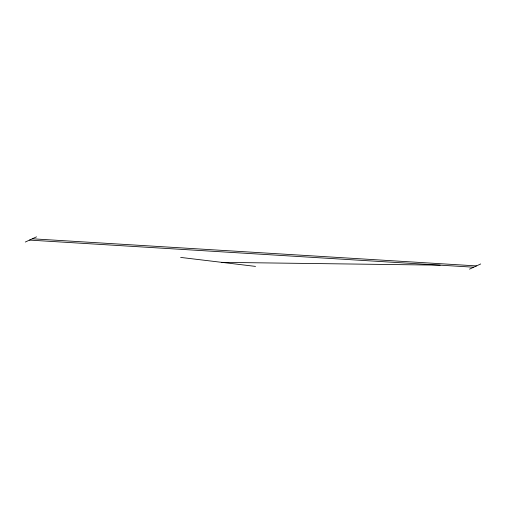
<?xml version="1.0" encoding="UTF-8"?>
<svg xmlns="http://www.w3.org/2000/svg" width="506" height="506" viewBox="0 0 506 506"><rect width="100%" height="100%" fill="white"/><g stroke="black" fill="none" stroke-linecap="round" stroke-linejoin="round"><path stroke-width="0.76" d="M25.3 242.039L36.514 236.84M469.486 269.16L480.7 263.961M221.742 262.348L440.176 265.163M32.308 238.788L476.494 265.909M29.506 240.091L473.692 267.212M180.655 257.415L255.524 266.403"/></g></svg>
